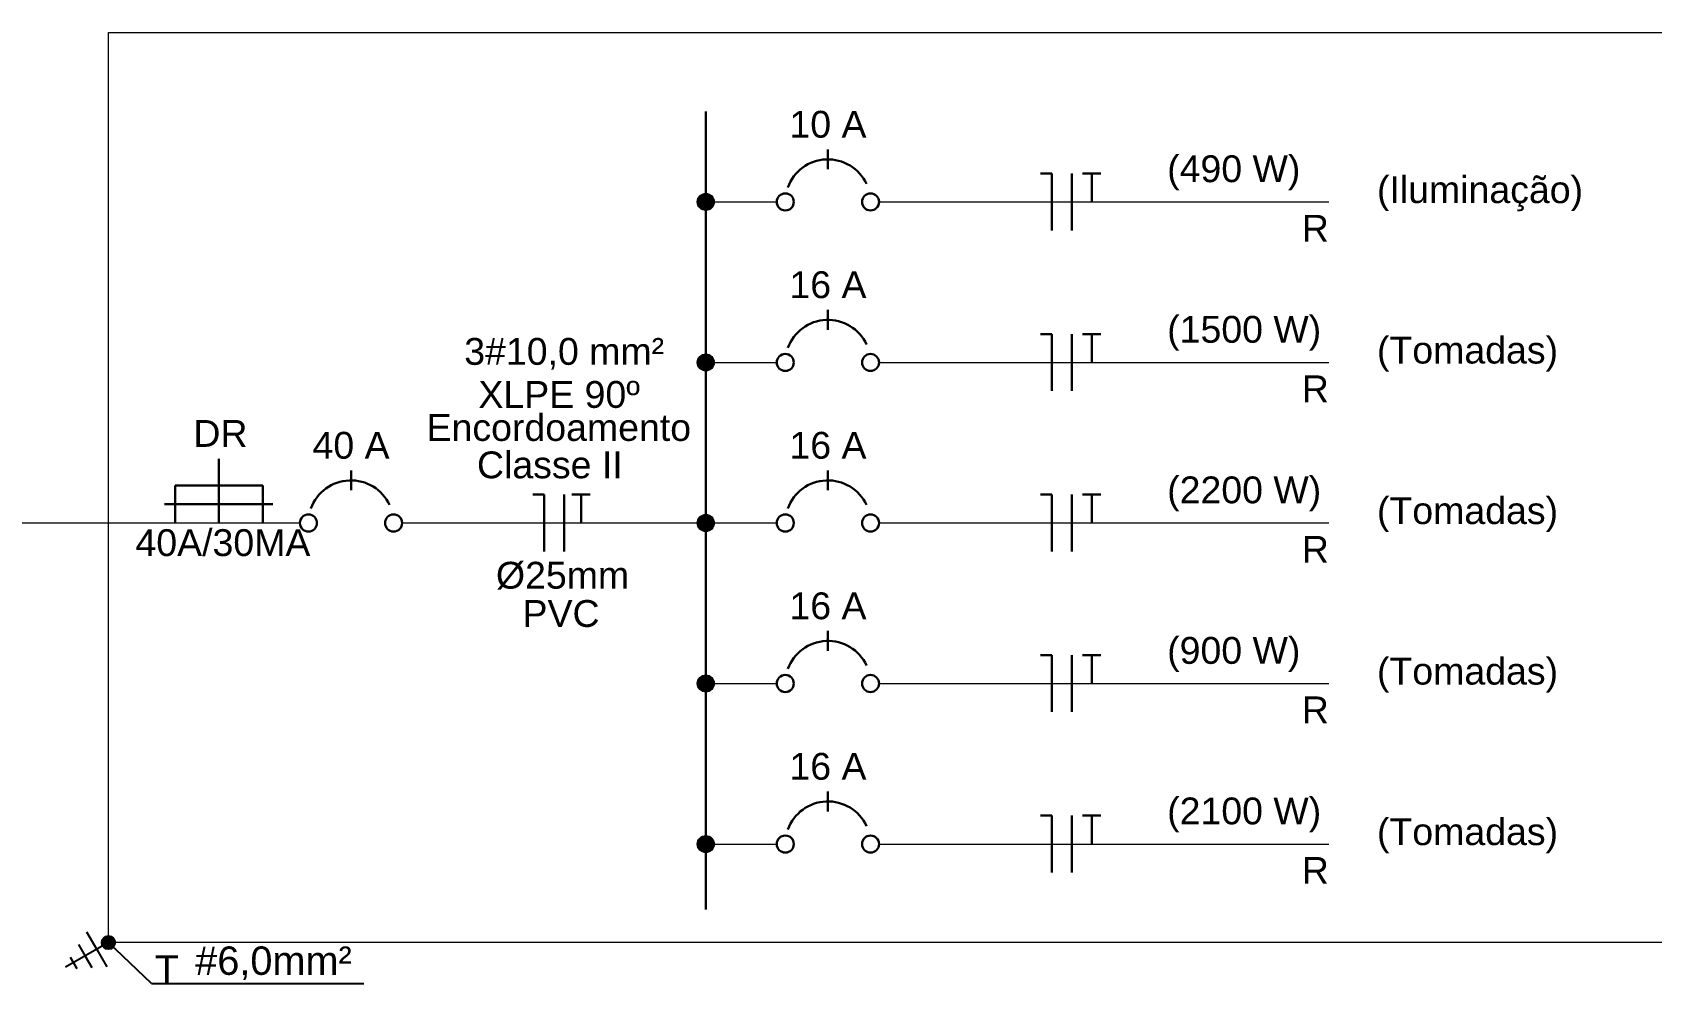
# Model space of a CAD drawing. Header units: millimetres. Extents: x 412 to 646, y 331 to 411.
# Drawn here: x 472.72 to 478.76, y 365.42 to 368.97 of the extents above; entities that cross this region are included whole.
import ezdxf

# ---------------------------------------------------------------- set-up
doc = ezdxf.new("R2010")
doc.units = ezdxf.units.MM
doc.linetypes.add('CONTINU', pattern=[0])
for name, color, linetype in [('Chamada', 4, 'Continuous'), ('Elétrico', 5, 'Continuous'), ('Texto - Elétrica', 3, 'Continuous')]:
    doc.layers.add(name, color=color, linetype=linetype)
for name, color, linetype, lineweight in [('DI-Barramento', 6, 'Continuous', 30), ('DI-Disjuntor', 1, 'Continuous', 30), ('DI-Fios', 3, 'Continuous', 30), ('DI-Linhas do diagrama', 9, 'Continuous', 20), ('DI-Textos do diagrama', 7, 'Continuous', 20), ('EL-Fios', 1, 'Continuous', 30)]:
    doc.layers.add(name, color=color, linetype=linetype, lineweight=lineweight)
doc.styles.add('ARIAL', font='arial.ttf')

msp = doc.modelspace()

# ---------------------------------------------------------------- hatches: boundary and pattern name
at = {"layer": 'Elétrico'}
msp.add_hatch(color=256, dxfattribs=at).paths.add_polyline_path([(473.029995, 365.575625, 1), (472.979995, 365.575625, 1)])

# ---------------------------------------------------------------- linework, layer by layer
at = {"layer": 'Chamada'}
for q in [(473.004995, 365.575625), (473.957706, 365.422665)]:
    msp.add_line((473.165674, 365.422665), q, dxfattribs=at)
at = {"layer": 'DI-Barramento', "linetype": 'Continuous'}
msp.add_line((475.232207, 368.672973), (475.232207, 365.699029), dxfattribs=at)
at = {"layer": 'DI-Disjuntor', "linetype": 'Continuous'}
for p, q in [((475.687607, 368.458031), (475.687607, 368.532181)), ((475.687607, 367.859681), (475.687607, 367.933831)), ((473.909362, 367.261331), (473.909362, 367.335481)), ((475.687607, 367.261381), (475.687607, 367.335481)), ((475.687607, 366.663031), (475.687607, 366.737131)), ((475.687607, 366.064681), (475.687607, 366.138781))]:
    msp.add_line(p, q, dxfattribs=at)
for centre in [(475.528757, 368.336231), (475.846457, 368.336231), (475.528757, 367.737931), (475.846457, 367.737931), (473.750512, 367.139581), (474.068212, 367.139581), (475.528757, 367.139581), (475.846457, 367.139581), (475.528757, 366.541231), (475.846457, 366.541231), (475.528757, 365.942881), (475.846457, 365.942881)]:
    msp.add_circle(centre, 0.03177, dxfattribs=at)
for centre in [(475.687607, 368.336231), (475.687607, 367.737931), (473.909362, 367.139581), (475.687607, 367.139581), (475.687607, 366.541231), (475.687607, 365.942881)]:
    msp.add_arc(centre, 0.15885, 25, 160, dxfattribs=at)
at = {"layer": 'DI-Fios', "linetype": 'Continuous'}
for p, q in [((476.480578, 368.442131), (476.522928, 368.442131)), ((476.522928, 368.230331), (476.522928, 368.442131)), ((476.597028, 368.230331), (476.597028, 368.442131)), ((476.637278, 368.442131), (476.705078, 368.442131)), ((476.671178, 368.336231), (476.671178, 368.442131)), ((476.480578, 367.843831), (476.522928, 367.843831)), ((476.522928, 367.632031), (476.522928, 367.843831)), ((476.597028, 367.632031), (476.597028, 367.843831)), ((476.637278, 367.843831), (476.705078, 367.843831)), ((476.671178, 367.737931), (476.671178, 367.843831)), ((474.587261, 367.245482), (474.629611, 367.245482)), ((474.629611, 367.033685), (474.629611, 367.245485)), ((474.703711, 367.033684), (474.703711, 367.245484)), ((474.733361, 367.245482), (474.801161, 367.245482)), ((474.767261, 367.139582), (474.767261, 367.245482)), ((476.480578, 367.245481), (476.522928, 367.245481)), ((476.522928, 367.033681), (476.522928, 367.245481)), ((476.597028, 367.033681), (476.597028, 367.245481)), ((476.637278, 367.245481), (476.705078, 367.245481)), ((476.671178, 367.139581), (476.671178, 367.245481)), ((476.480578, 366.647131), (476.522928, 366.647131)), ((476.522928, 366.435331), (476.522928, 366.647131)), ((476.597028, 366.435331), (476.597028, 366.647131)), ((476.637278, 366.647131), (476.705078, 366.647131)), ((476.671178, 366.541231), (476.671178, 366.647131)), ((476.480578, 366.048781), (476.522928, 366.048781)), ((476.522928, 365.836981), (476.522928, 366.048781)), ((476.597028, 365.836981), (476.597028, 366.048781)), ((476.637278, 366.048781), (476.705078, 366.048781)), ((476.671178, 365.942881), (476.671178, 366.048781))]:
    msp.add_line(p, q, dxfattribs=at)
at = {"layer": 'DI-Linhas do diagrama', "linetype": 'Continuous'}
for p, q in [((475.264007, 368.336231), (475.496957, 368.336231)), ((475.878207, 368.336231), (477.555428, 368.336231)), ((475.264007, 367.737931), (475.496957, 367.737931)), ((475.878207, 367.737931), (477.555428, 367.737931)), ((470.572062, 367.139581), (473.718742, 367.139581)), ((474.099982, 367.139581), (475.232207, 367.139581)), ((475.264007, 367.139581), (475.496957, 367.139581)), ((475.878207, 367.139581), (477.555428, 367.139581)), ((475.264007, 366.541231), (475.496957, 366.541231)), ((475.878207, 366.541231), (477.555428, 366.541231)), ((475.264007, 365.942881), (475.496957, 365.942881)), ((475.878207, 365.942881), (477.555428, 365.942881))]:
    msp.add_line(p, q, dxfattribs=at)
at = {"layer": 'DI-Linhas do diagrama', "ltscale": 0.05}
msp.add_lwpolyline([(473.004995, 365.575625), (473.004995, 368.968204), (479.397845, 368.968204), (479.397845, 365.575625), (473.004995, 365.575625)], close=True, dxfattribs=at)
at = {"layer": 'DI-Linhas do diagrama', "linetype": 'Continuous', "const_width": 0.03177}
for points in [[(475.248092, 368.336231, 1), (475.216322, 368.336231, 1)], [(475.248092, 367.737931, 1), (475.216322, 367.737931, 1)], [(475.248092, 367.139581, 1), (475.216322, 367.139581, 1)], [(475.248092, 366.541231, 1), (475.216322, 366.541231, 1)], [(475.248092, 365.942881, 1), (475.216322, 365.942881, 1)]]:
    msp.add_lwpolyline(points, format="xyb", close=True, dxfattribs=at)
at = {"layer": 'DI-Linhas do diagrama', "linetype": 'Continuous'}
for centre in [(475.232207, 368.336231), (475.232207, 367.737931), (475.232207, 367.139581), (475.232207, 366.541231), (475.232207, 365.942881)]:
    msp.add_circle(centre, 0.03177, dxfattribs=at)
at = {"layer": 'EL-Fios'}
for p, q in [((473.417118, 367.139581), (473.417118, 367.37845)), ((473.253461, 367.139581), (473.253461, 367.279786)), ((473.253461, 367.279786), (473.580775, 367.279786)), ((473.580775, 367.139581), (473.580775, 367.279786)), ((473.617786, 367.209684), (473.213552, 367.209684))]:
    msp.add_line(p, q, dxfattribs=at)
at = {"layer": 'Elétrico'}
for p, q in [((473.004995, 365.575625), (472.845169, 365.483349)), ((472.923684, 365.615282), (472.961184, 365.55033)), ((472.86218, 365.52181), (472.874581, 365.50033)), ((472.892932, 365.568546), (472.917882, 365.52533)), ((472.917882, 365.52533), (472.942833, 365.482114)), ((472.961184, 365.55033), (472.998684, 365.485378)), ((472.874581, 365.50033), (472.886983, 365.47885))]:
    msp.add_line(p, q, dxfattribs=at)
msp.add_circle((473.004995, 365.575625), 0.025, dxfattribs=at)

# ---------------------------------------------------------------- texts
at = {"layer": 'DI-Textos do diagrama', "linetype": 'CONTINU', "style": 'ARIAL'}
for s, p in [('(490 W)', (476.95254, 368.409962)), ('(Iluminação)', (477.734789, 368.331962)), ('(1500 W)', (476.95254, 367.811462)), ('3#10,0 mm²', (474.33157, 367.729135)), ('(Tomadas)', (477.734789, 367.733962)), ('XLPE 90º', (474.384384, 367.568684)), ('Encordoamento', (474.191133, 367.445477)), ('Classe II', (474.379016, 367.306199)), ('(2200 W)', (476.95254, 367.212962)), ('(Tomadas)', (477.734789, 367.135612)), ('%%C25mm', (474.449744, 366.894812)), ('PVC', (474.548956, 366.752246)), ('(900 W)', (476.95254, 366.614612)), ('(Tomadas)', (477.734789, 366.537262)), ('(2100 W)', (476.95254, 366.016262)), ('(Tomadas)', (477.734789, 365.938912))]:
    msp.add_text(s, height=0.1, dxfattribs=at).set_placement(p)
at = {"layer": 'DI-Textos do diagrama', "style": 'ARIAL'}
for s, p in [('DR', (473.321665, 367.423388)), ('40A/30MA', (473.105613, 367.01638))]:
    msp.add_text(s, height=0.1, dxfattribs=at).set_placement(p)
at = {"layer": 'DI-Textos do diagrama', "char_height": 0.1, "line_spacing_factor": 0.798, "style": 'ARIAL'}
for s, insert, width, attachment_point in [('10 A', (475.687757, 368.574328), 0.33149275, 8), ('R', (477.555578, 368.187978), 0.10748139, 9), ('16 A', (475.687757, 367.976328), 0.33149275, 8), ('R', (477.555578, 367.589678), 0.10748139, 9), ('40 A', (473.909512, 367.377828), 0.33149275, 8), ('16 A', (475.687757, 367.377828), 0.33149275, 8), ('R', (477.555578, 366.991328), 0.10748139, 9), ('16 A', (475.687757, 366.779478), 0.33149275, 8), ('R', (477.555578, 366.392978), 0.10748139, 9), ('16 A', (475.687757, 366.181128), 0.33149275, 8), ('R', (477.555578, 365.794628), 0.10748139, 9)]:
    msp.add_mtext(s, dxfattribs=dict(at, insert=insert, width=width, attachment_point=attachment_point))
at = {"layer": 'Texto - Elétrica', "linetype": 'CONTINU', "style": 'ARIAL'}
for s, p in [('T', (473.177253, 365.42272)), ('#6,0mm²', (473.328588, 365.455261))]:
    msp.add_text(s, height=0.1059, dxfattribs=at).set_placement(p)

doc.saveas('drawing.dxf')
